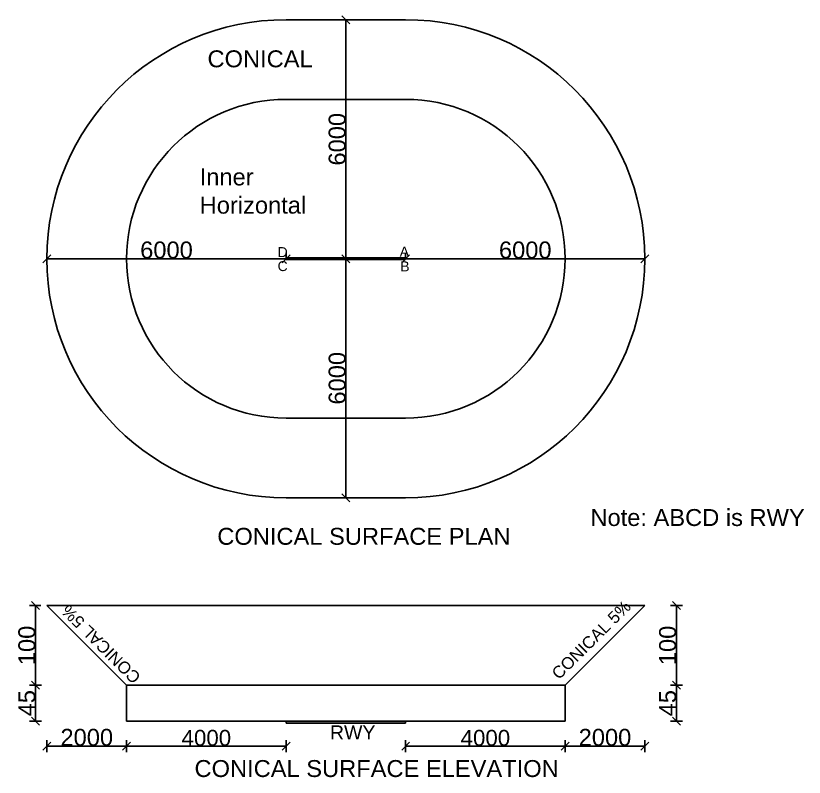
# Model space of a CAD drawing. Header units: metres. Extents: x 53499 to 358985, y 19300 to 120860.
# Drawn here: x 90069 to 109849, y 48292 to 67408 of the extents above; entities that cross this region are included whole.
import ezdxf

# ---------------------------------------------------------------- set-up
doc = ezdxf.new("R2010")
doc.units = ezdxf.units.M
doc.header["$MEASUREMENT"] = 0
doc.linetypes.add('ACAD_ISO02W100', pattern=[15, 12, -3])
for name, color, linetype in [('Approach', 20, 'Continuous'), ('Approach Elev', 132, 'Continuous'), ('Dimtxt', 82, 'Continuous'), ('Runway', 10, 'Continuous'), ('RWY CL', 80, 'ACAD_ISO02W100'), ('Text', 240, 'Continuous')]:
    doc.layers.add(name, color=color, linetype=linetype)
doc.layers.add('Conical', color=7, linetype='Continuous', true_color=0xd5ad2a)
doc.layers.add('Inner Hz', color=7, linetype='Continuous', true_color=0xeb14d5)
doc.styles.add('Dimtxt', font='arial.ttf', dxfattribs={"height": 425})
doc.styles.add('style1', font='arial.ttf', dxfattribs={"height": 250})
doc.styles.add('style2', font='arial.ttf', dxfattribs={"height": 200})
doc.dimstyles.new('Elev standard', dxfattribs={"dimtxt": 425, "dimasz": 200, "dimexe": 150, "dimexo": 150, "dimgap": 0.09, "dimtad": 1, "dimdec": 0, "dimlfac": 0.05, "dimzin": 0, "dimdsep": 46, "dimtxsty": 'Dimtxt', "dimblk": 'OBLIQUE', "dimcen": 0.09, "dimclrt": 256, "dimadec": 0, "dimazin": 0, "dimtfac": 1, "dimtdec": 0, "dimtix": 1, "dimtofl": 0, "dimtmove": 0, "dimatfit": 0, "dimfxl": 150, "dimfxlon": 1, "dimtolj": 1, "dimtzin": 0, "dimarcsym": 0})
doc.dimstyles.get("Standard").update_dxf_attribs({"dimtxt": 425, "dimasz": 200, "dimexe": 150, "dimexo": 150, "dimgap": 0.09, "dimtad": 1, "dimdec": 0, "dimzin": 0, "dimdsep": 46, "dimtxsty": 'Dimtxt', "dimblk": 'OBLIQUE', "dimcen": 0.09, "dimclrt": 256, "dimadec": 0, "dimazin": 0, "dimtfac": 1, "dimtdec": 0, "dimtix": 1, "dimtofl": 0, "dimtmove": 0, "dimatfit": 0, "dimfxl": 150, "dimfxlon": 1, "dimtolj": 1, "dimtzin": 0, "dimarcsym": 0})
doc.dimstyles.new('Standard 200', dxfattribs={"dimtxt": 200, "dimasz": 200, "dimexe": 150, "dimexo": 150, "dimgap": 0.09, "dimtad": 1, "dimdec": 0, "dimzin": 0, "dimdsep": 46, "dimtxsty": 'style2', "dimblk": 'OBLIQUE', "dimcen": 0.09, "dimclrt": 256, "dimadec": 0, "dimazin": 0, "dimtfac": 1, "dimtdec": 0, "dimtix": 1, "dimtofl": 0, "dimtmove": 0, "dimatfit": 0, "dimfxl": 150, "dimfxlon": 1, "dimtolj": 1, "dimtzin": 0, "dimarcsym": 0})

# ---------------------------------------------------------------- blocks, each defined once
blk = doc.blocks.new('_Oblique')
at = {"color": 0, "linetype": 'ByBlock', "lineweight": -2}
blk.add_line((-0.5, -0.5), (0.5, 0.5), dxfattribs=at)
blk = doc.blocks.new('*D102')
at = {"layer": 'Defpoints', "color": 0, "transparency": 16777216}
for p in [(99850, 49701), (103850, 49701), (103850, 49074)]:
    blk.add_point(p, dxfattribs=at)
at = {"layer": 'Inner Hz', "color": 0, "lineweight": -2, "transparency": 16777216}
for p, q in [((99850, 49224), (99850, 48924)), ((99850, 49074), (103850, 49074)), ((103850, 49224), (103850, 48924))]:
    blk.add_line(p, q, dxfattribs=at)
at = {"layer": 'Inner Hz', "color": 0, "lineweight": -2, "transparency": 16777216, "xscale": 200, "yscale": 200, "zscale": 200, "rotation": 180}
blk.add_blockref('_Oblique', (99850, 49074), dxfattribs=at)
at = {"layer": 'Inner Hz', "color": 0, "lineweight": -2, "transparency": 16777216, "xscale": 200, "yscale": 200, "zscale": 200}
blk.add_blockref('_Oblique', (103850, 49074), dxfattribs=at)
at = {"layer": 'Inner Hz', "transparency": 16777216, "insert": (101850, 49278), "char_height": 200, "attachment_point": 5, "style": 'style2'}
blk.add_mtext('\\A1;{\\H2x;4000}', dxfattribs=at)
blk = doc.blocks.new('*D103')
at = {"layer": 'Defpoints', "color": 0, "transparency": 16777216}
for p in [(92850, 49701), (96850, 49701), (96850, 49074)]:
    blk.add_point(p, dxfattribs=at)
at = {"layer": 'Inner Hz', "color": 0, "lineweight": -2, "transparency": 16777216}
for p, q in [((92850, 49224), (92850, 48924)), ((92850, 49074), (96850, 49074)), ((96850, 49224), (96850, 48924))]:
    blk.add_line(p, q, dxfattribs=at)
at = {"layer": 'Inner Hz', "color": 0, "lineweight": -2, "transparency": 16777216, "xscale": 200, "yscale": 200, "zscale": 200, "rotation": 180}
blk.add_blockref('_Oblique', (92850, 49074), dxfattribs=at)
at = {"layer": 'Inner Hz', "color": 0, "lineweight": -2, "transparency": 16777216, "xscale": 200, "yscale": 200, "zscale": 200}
blk.add_blockref('_Oblique', (96850, 49074), dxfattribs=at)
at = {"layer": 'Inner Hz', "transparency": 16777216, "insert": (94850, 49278), "char_height": 200, "attachment_point": 5, "style": 'style2'}
blk.add_mtext('\\A1;{\\H2x;4000}', dxfattribs=at)
blk = doc.blocks.new('*D104')
at = {"layer": 'Defpoints', "color": 0, "transparency": 16777216}
for p in [(98350, 67308), (98350, 67308), (98350, 61308)]:
    blk.add_point(p, dxfattribs=at)
at = {"layer": 'Dimtxt', "color": 0, "lineweight": -2, "transparency": 16777216}
for p, q in [((98350, 67308), (98500, 67308)), ((98350, 61308), (98350, 67308)), ((98350, 61308), (98500, 61308))]:
    blk.add_line(p, q, dxfattribs=at)
at = {"layer": 'Dimtxt', "color": 0, "lineweight": -2, "transparency": 16777216, "xscale": 200, "yscale": 200, "zscale": 200}
for p, rotation in [((98350, 67308), 90), ((98350, 61308), 270)]:
    blk.add_blockref('_Oblique', p, dxfattribs=dict(at, rotation=rotation))
at = {"layer": 'Dimtxt', "transparency": 16777216, "insert": (98133, 64308), "char_height": 425, "attachment_point": 5, "rotation": 90, "style": 'Dimtxt'}
blk.add_mtext('\\A1;6000', dxfattribs=at)
blk = doc.blocks.new('*D105')
at = {"layer": 'Defpoints', "color": 0, "transparency": 16777216}
for p in [(98350, 61308), (98350, 55308), (98350, 55308)]:
    blk.add_point(p, dxfattribs=at)
at = {"layer": 'Dimtxt', "color": 0, "lineweight": -2, "transparency": 16777216}
for p, q in [((98350, 61308), (98500, 61308)), ((98350, 61308), (98350, 55308)), ((98350, 55308), (98500, 55308))]:
    blk.add_line(p, q, dxfattribs=at)
at = {"layer": 'Dimtxt', "color": 0, "lineweight": -2, "transparency": 16777216, "xscale": 200, "yscale": 200, "zscale": 200}
for p, rotation in [((98350, 61308), 90), ((98350, 55308), 270)]:
    blk.add_blockref('_Oblique', p, dxfattribs=dict(at, rotation=rotation))
at = {"layer": 'Dimtxt', "transparency": 16777216, "insert": (98133, 58308), "char_height": 425, "attachment_point": 5, "rotation": 90, "style": 'Dimtxt'}
blk.add_mtext('\\A1;6000', dxfattribs=at)
blk = doc.blocks.new('*D106')
at = {"layer": 'Defpoints', "color": 0, "transparency": 16777216}
for p in [(99850, 61308), (105850, 61308), (105850, 61308)]:
    blk.add_point(p, dxfattribs=at)
at = {"layer": 'Dimtxt', "color": 0, "lineweight": -2, "transparency": 16777216}
for p, q in [((99850, 61308), (99850, 61458)), ((105850, 61308), (105850, 61458)), ((99850, 61308), (105850, 61308))]:
    blk.add_line(p, q, dxfattribs=at)
at = {"layer": 'Dimtxt', "color": 0, "lineweight": -2, "transparency": 16777216, "xscale": 200, "yscale": 200, "zscale": 200, "rotation": 180}
blk.add_blockref('_Oblique', (99850, 61308), dxfattribs=at)
at = {"layer": 'Dimtxt', "color": 0, "lineweight": -2, "transparency": 16777216, "xscale": 200, "yscale": 200, "zscale": 200}
blk.add_blockref('_Oblique', (105850, 61308), dxfattribs=at)
at = {"layer": 'Dimtxt', "transparency": 16777216, "insert": (102850, 61525), "char_height": 425, "attachment_point": 5, "style": 'Dimtxt'}
blk.add_mtext('\\A1;6000', dxfattribs=at)
blk = doc.blocks.new('*D107')
at = {"layer": 'Defpoints', "color": 0, "transparency": 16777216}
for p in [(90850, 61308), (90850, 61308), (96850, 61308)]:
    blk.add_point(p, dxfattribs=at)
at = {"layer": 'Dimtxt', "color": 0, "lineweight": -2, "transparency": 16777216}
for p, q in [((90850, 61308), (90850, 61458)), ((96850, 61308), (96850, 61458)), ((96850, 61308), (90850, 61308))]:
    blk.add_line(p, q, dxfattribs=at)
at = {"layer": 'Dimtxt', "color": 0, "lineweight": -2, "transparency": 16777216, "xscale": 200, "yscale": 200, "zscale": 200, "rotation": 180}
blk.add_blockref('_Oblique', (90850, 61308), dxfattribs=at)
at = {"layer": 'Dimtxt', "color": 0, "lineweight": -2, "transparency": 16777216, "xscale": 200, "yscale": 200, "zscale": 200}
blk.add_blockref('_Oblique', (96850, 61308), dxfattribs=at)
at = {"layer": 'Dimtxt', "transparency": 16777216, "insert": (93850, 61525), "char_height": 425, "attachment_point": 5, "style": 'Dimtxt'}
blk.add_mtext('\\A1;6000', dxfattribs=at)
blk = doc.blocks.new('*D108')
at = {"layer": 'Defpoints', "color": 0, "transparency": 16777216}
for p in [(103850, 50601), (106641, 50601), (103850, 49701)]:
    blk.add_point(p, dxfattribs=at)
at = {"layer": 'Dimtxt', "color": 0, "lineweight": -2, "transparency": 16777216}
for p, q in [((106491, 50601), (106791, 50601)), ((106641, 49701), (106641, 50601)), ((106491, 49701), (106791, 49701))]:
    blk.add_line(p, q, dxfattribs=at)
at = {"layer": 'Dimtxt', "color": 0, "lineweight": -2, "transparency": 16777216, "xscale": 200, "yscale": 200, "zscale": 200}
for p, rotation in [((106641, 50601), 90), ((106641, 49701), 270)]:
    blk.add_blockref('_Oblique', p, dxfattribs=dict(at, rotation=rotation))
at = {"layer": 'Dimtxt', "transparency": 16777216, "insert": (106425, 50151), "char_height": 425, "attachment_point": 5, "rotation": 90, "style": 'Dimtxt'}
blk.add_mtext('\\A1;45', dxfattribs=at)
blk = doc.blocks.new('*D109')
at = {"layer": 'Defpoints', "color": 0, "transparency": 16777216}
for p in [(105850, 52601), (106641, 52601), (103850, 50601)]:
    blk.add_point(p, dxfattribs=at)
at = {"layer": 'Dimtxt', "color": 0, "lineweight": -2, "transparency": 16777216}
for p, q in [((106491, 52601), (106791, 52601)), ((106641, 50601), (106641, 52601)), ((106491, 50601), (106791, 50601))]:
    blk.add_line(p, q, dxfattribs=at)
at = {"layer": 'Dimtxt', "color": 0, "lineweight": -2, "transparency": 16777216, "xscale": 200, "yscale": 200, "zscale": 200}
for p, rotation in [((106641, 52601), 90), ((106641, 50601), 270)]:
    blk.add_blockref('_Oblique', p, dxfattribs=dict(at, rotation=rotation))
at = {"layer": 'Dimtxt', "transparency": 16777216, "insert": (106424, 51601), "char_height": 425, "attachment_point": 5, "rotation": 90, "style": 'Dimtxt'}
blk.add_mtext('\\A1;100', dxfattribs=at)
blk = doc.blocks.new('*D110')
at = {"layer": 'Defpoints', "color": 0, "transparency": 16777216}
for p in [(90565, 50601), (92850, 50601), (92850, 49701)]:
    blk.add_point(p, dxfattribs=at)
at = {"layer": 'Dimtxt', "color": 0, "lineweight": -2, "transparency": 16777216}
for p, q in [((90715, 50601), (90415, 50601)), ((90565, 49701), (90565, 50601)), ((90715, 49701), (90415, 49701))]:
    blk.add_line(p, q, dxfattribs=at)
at = {"layer": 'Dimtxt', "color": 0, "lineweight": -2, "transparency": 16777216, "xscale": 200, "yscale": 200, "zscale": 200}
for p, rotation in [((90565, 50601), 90), ((90565, 49701), 270)]:
    blk.add_blockref('_Oblique', p, dxfattribs=dict(at, rotation=rotation))
at = {"layer": 'Dimtxt', "transparency": 16777216, "insert": (90349, 50151), "char_height": 425, "attachment_point": 5, "rotation": 90, "style": 'Dimtxt'}
blk.add_mtext('\\A1;45', dxfattribs=at)
blk = doc.blocks.new('*D111')
at = {"layer": 'Defpoints', "color": 0, "transparency": 16777216}
for p in [(90565, 52601), (90850, 52601), (92850, 50601)]:
    blk.add_point(p, dxfattribs=at)
at = {"layer": 'Dimtxt', "color": 0, "lineweight": -2, "transparency": 16777216}
for p, q in [((90700, 52601), (90415, 52601)), ((90565, 50601), (90565, 52601)), ((90715, 50601), (90415, 50601))]:
    blk.add_line(p, q, dxfattribs=at)
at = {"layer": 'Dimtxt', "color": 0, "lineweight": -2, "transparency": 16777216, "xscale": 200, "yscale": 200, "zscale": 200}
for p, rotation in [((90565, 52601), 90), ((90565, 50601), 270)]:
    blk.add_blockref('_Oblique', p, dxfattribs=dict(at, rotation=rotation))
at = {"layer": 'Dimtxt', "transparency": 16777216, "insert": (90348, 51601), "char_height": 425, "attachment_point": 5, "rotation": 90, "style": 'Dimtxt'}
blk.add_mtext('\\A1;100', dxfattribs=at)
blk = doc.blocks.new('*D112')
at = {"layer": 'Defpoints', "color": 0, "transparency": 16777216}
for p in [(90850, 52601), (92850, 49701), (90850, 49074)]:
    blk.add_point(p, dxfattribs=at)
at = {"layer": 'Dimtxt', "color": 0, "lineweight": -2, "transparency": 16777216}
for p, q in [((90850, 49224), (90850, 48924)), ((92850, 49074), (90850, 49074)), ((92850, 49224), (92850, 48924))]:
    blk.add_line(p, q, dxfattribs=at)
at = {"layer": 'Dimtxt', "color": 0, "lineweight": -2, "transparency": 16777216, "xscale": 200, "yscale": 200, "zscale": 200, "rotation": 180}
blk.add_blockref('_Oblique', (90850, 49074), dxfattribs=at)
at = {"layer": 'Dimtxt', "color": 0, "lineweight": -2, "transparency": 16777216, "xscale": 200, "yscale": 200, "zscale": 200}
blk.add_blockref('_Oblique', (92850, 49074), dxfattribs=at)
at = {"layer": 'Dimtxt', "transparency": 16777216, "insert": (91850, 49291), "char_height": 425, "attachment_point": 5, "style": 'Dimtxt'}
blk.add_mtext('\\A1;2000', dxfattribs=at)
blk = doc.blocks.new('*D113')
at = {"layer": 'Defpoints', "color": 0, "transparency": 16777216}
for p in [(105850, 52601), (103850, 49701), (105850, 49074)]:
    blk.add_point(p, dxfattribs=at)
at = {"layer": 'Dimtxt', "color": 0, "lineweight": -2, "transparency": 16777216}
for p, q in [((103850, 49224), (103850, 48924)), ((103850, 49074), (105850, 49074)), ((105850, 49224), (105850, 48924))]:
    blk.add_line(p, q, dxfattribs=at)
at = {"layer": 'Dimtxt', "color": 0, "lineweight": -2, "transparency": 16777216, "xscale": 200, "yscale": 200, "zscale": 200, "rotation": 180}
blk.add_blockref('_Oblique', (103850, 49074), dxfattribs=at)
at = {"layer": 'Dimtxt', "color": 0, "lineweight": -2, "transparency": 16777216, "xscale": 200, "yscale": 200, "zscale": 200}
blk.add_blockref('_Oblique', (105850, 49074), dxfattribs=at)
at = {"layer": 'Dimtxt', "transparency": 16777216, "insert": (104850, 49291), "char_height": 425, "attachment_point": 5, "style": 'Dimtxt'}
blk.add_mtext('\\A1;2000', dxfattribs=at)

msp = doc.modelspace()

# ---------------------------------------------------------------- hatches: boundary and pattern name
at = {"layer": 'Approach Elev'}
h = msp.add_hatch(color=256, dxfattribs=at)
h.dxf.hatch_style = 1
h.paths.add_polyline_path([(99849.9, 49701.1), (96849.9, 49701.1), (96849.9, 49651.1), (99849.9, 49651.1)])

# ---------------------------------------------------------------- linework, layer by layer
at = {"layer": 'Approach'}
msp.add_line((96849.9, 49651.1), (99849.9, 49651.1), dxfattribs=at)
at = {"layer": 'Approach Elev'}
for p, q in [((96849.9, 49651.1), (96849.9, 49701.1)), ((99849.9, 49651.1), (99849.9, 49701.1))]:
    msp.add_line(p, q, dxfattribs=at)
at = {"layer": 'Conical'}
for p, q in [((96849.9, 67307.8), (99849.9, 67307.8)), ((96849.9, 55307.8), (99849.9, 55307.8)), ((90849.9, 52601.1), (105849.9, 52601.1)), ((92849.9, 50601.1), (90849.9, 52601.1)), ((103849.9, 50601.1), (105849.9, 52601.1))]:
    msp.add_line(p, q, dxfattribs=at)
for centre, start, end in [((96849.9, 61307.8), 90, 270), ((99849.9, 61307.8), 270, 90)]:
    msp.add_arc(centre, 6000, start, end, dxfattribs=at)
at = {"layer": 'Inner Hz'}
for p, q in [((96849.9, 65307.8), (99849.9, 65307.8)), ((96849.9, 57307.8), (99849.9, 57307.8)), ((92849.9, 49701.1), (92849.9, 50601.1)), ((92849.9, 50601.1), (103849.9, 50601.1)), ((103849.9, 49701.1), (103849.9, 50601.1)), ((92849.9, 49701.1), (103849.9, 49701.1))]:
    msp.add_line(p, q, dxfattribs=at)
for centre, start, end in [((96849.9, 61307.8), 90, 270), ((99849.9, 61307.8), 270, 90)]:
    msp.add_arc(centre, 4000, start, end, dxfattribs=at)
at = {"layer": 'Runway'}
for p, q in [((96849.9, 61330.3), (99849.9, 61330.3)), ((96849.9, 61285.3), (96849.9, 61330.3)), ((99849.9, 61330.3), (99849.9, 61285.3)), ((99849.9, 61285.3), (96849.9, 61285.3))]:
    msp.add_line(p, q, dxfattribs=at)
at = {"layer": 'RWY CL', "ltscale": 10}
msp.add_line((96849.9, 61307.8), (99849.9, 61307.8), dxfattribs=at)

# ---------------------------------------------------------------- texts
at = {"layer": 'Approach', "char_height": 425, "attachment_point": 1, "style": 'Dimtxt'}
for s, width, heights, insert in [('CONICAL', 13303.507, [0], (94878.7, 66539.3)), ('Inner Horizontal', 1087.17, [1483.4], (94682.2, 63574.3)), ('Note: ABCD is RWY', 41945.67, [0], (104485, 55024.5)), ('CONICAL SURFACE PLAN', 13303.507, [0], (95124.2, 54552.2)), ('CONICAL SURFACE ELEVATION', 13303.507, [0], (94552.8, 48723.2))]:
    msp.add_mtext_dynamic_manual_height_columns(s, width=width, gutter_width=2125, heights=heights, dxfattribs=dict(at, insert=insert))
at = {"layer": 'Approach', "char_height": 300, "attachment_point": 1, "style": 'Dimtxt'}
for insert, rotation in [((93016.1, 50612.7), 135.18924), ((103482.8, 50937.8), 44.79974)]:
    msp.add_mtext_dynamic_manual_height_columns('CONICAL 5%', width=13303.507, gutter_width=2125, heights=[0], dxfattribs=dict(at, insert=insert, rotation=rotation))
at = {"layer": 'Dimtxt', "insert": (97950.8, 49593.1), "char_height": 350, "attachment_point": 1, "style": 'style2'}
msp.add_mtext_dynamic_manual_height_columns('RWY', width=1650.888, gutter_width=1000, heights=[0], dxfattribs=at)
at = {"layer": 'Text', "char_height": 250, "attachment_point": 3, "style": 'style1'}
for s, insert in [('D', (96890.3, 61600)), ('A', (99934, 61613.1)), ('C', (96889.5, 61248.3)), ('B', (99948, 61241.5))]:
    msp.add_mtext_dynamic_manual_height_columns(s, width=99.134, gutter_width=1, heights=[0], dxfattribs=dict(at, insert=insert))

# ---------------------------------------------------------------- dimensions: what is measured, and where the dimension line sits
at = {"layer": 'Dimtxt'}
for base, p1, p2, dimstyle, picture, middle in [((98349.9, 67307.8), (98349.9, 61307.8), (98349.9, 67307.8), 'Standard', '*D104', (98132.9, 64307.8)), ((98349.9, 55307.8), (98349.9, 61307.8), (98349.9, 55307.8), 'Standard', '*D105', (98132.9, 58307.8)), ((90564.8, 52601.1), (92849.9, 50601.1), (90849.9, 52601.1), 'Elev standard', '*D111', (90347.7, 51601.1)), ((106640.8, 52601.1), (103849.9, 50601.1), (105849.9, 52601.1), 'Elev standard', '*D109', (106423.7, 51601.1)), ((90564.8, 50601.1), (92849.9, 49701.1), (92849.9, 50601.1), 'Elev standard', '*D110', (90348.6, 50151.1)), ((106640.8, 50601.1), (103849.9, 49701.1), (103849.9, 50601.1), 'Elev standard', '*D108', (106424.6, 50151.1))]:
    dim = msp.add_linear_dim(base=base, p1=p1, p2=p2, angle=90, dimstyle=dimstyle, dxfattribs=at)
    dim.commit()
    dim.dimension.update_dxf_attribs({"geometry": picture, "text_midpoint": middle})
for base, p1, p2, picture, middle in [((90849.9, 61307.8), (96849.9, 61307.8), (90849.9, 61307.8), '*D107', (93849.9, 61524.9)), ((105849.9, 61307.8), (99849.9, 61307.8), (105849.9, 61307.8), '*D106', (102849.9, 61524.9)), ((90849.9, 49074.1), (92849.9, 49701.1), (90849.9, 52601.1), '*D112', (91849.9, 49291.2)), ((105849.9, 49074.1), (103849.9, 49701.1), (105849.9, 52601.1), '*D113', (104849.9, 49291.2))]:
    dim = msp.add_linear_dim(base=base, p1=p1, p2=p2, dimstyle='Standard', dxfattribs=at)
    dim.commit()
    dim.dimension.update_dxf_attribs({"geometry": picture, "text_midpoint": middle})
at = {"layer": 'Inner Hz'}
for base, p1, p2, picture, middle in [((96849.9, 49074.1), (92849.9, 49701.1), (96849.9, 49701.1), '*D103', (94849.9, 49278.4)), ((103849.9, 49074.1), (99849.9, 49701.1), (103849.9, 49701.1), '*D102', (101849.9, 49278.4))]:
    dim = msp.add_linear_dim(base=base, p1=p1, p2=p2, text='{\\H2x;<>}', dimstyle='Standard 200', dxfattribs=at)
    dim.commit()
    dim.dimension.update_dxf_attribs({"geometry": picture, "text_midpoint": middle})

doc.saveas('drawing.dxf')
